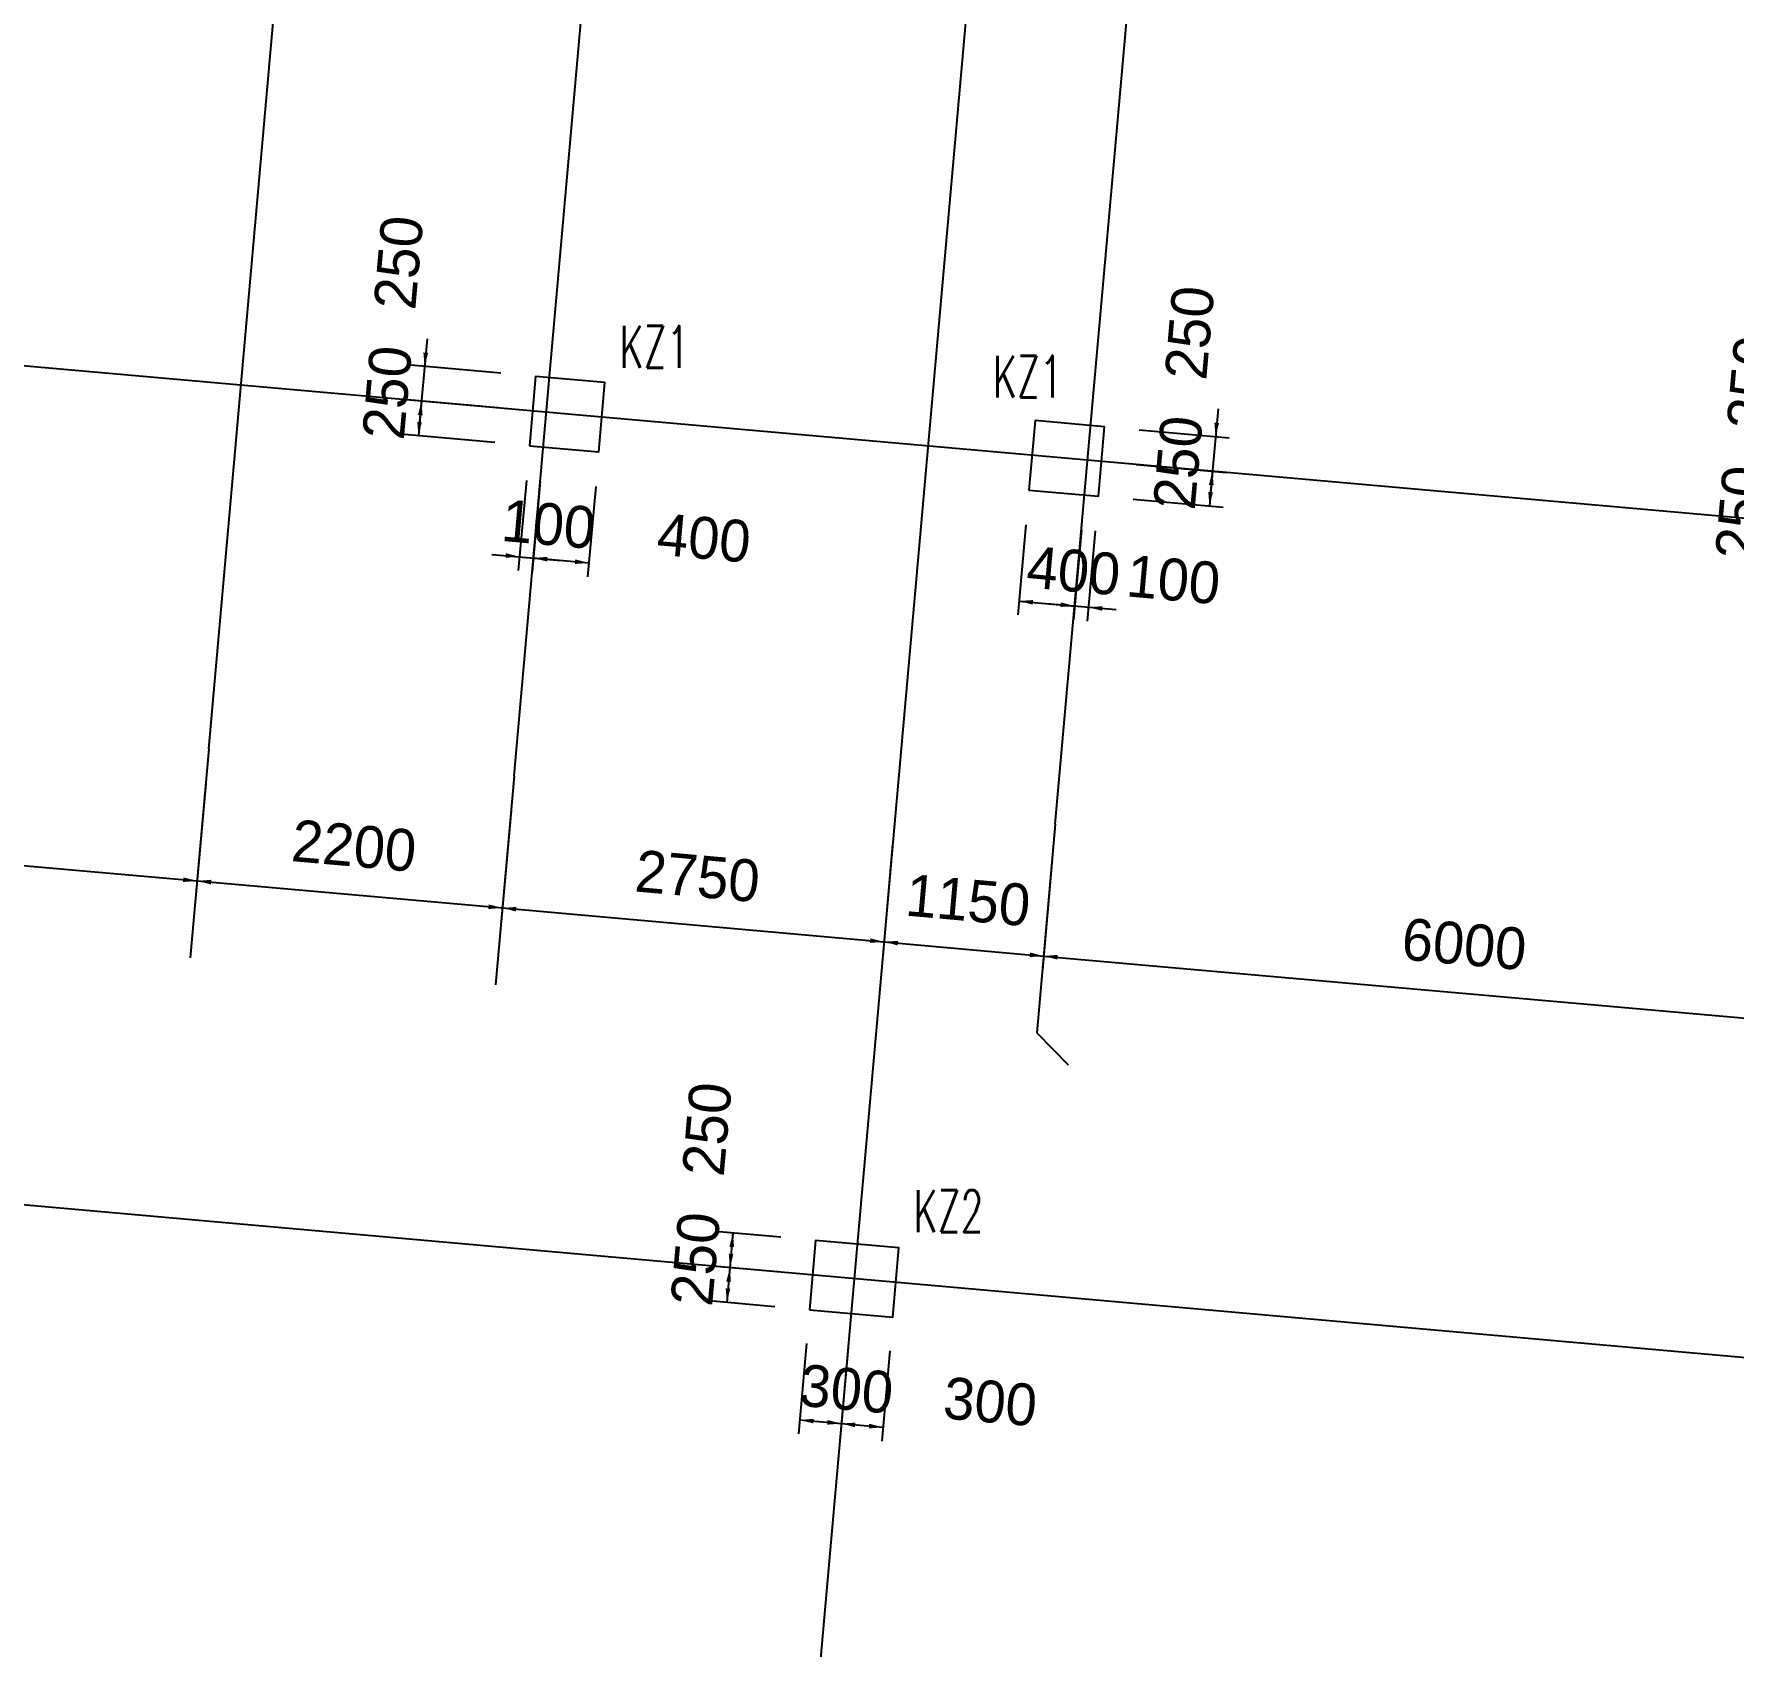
# Model space of a CAD drawing. Extents: x 387171 to 699106, y 11966 to 245688.
# Drawn here: x 610104 to 622307, y 49294 to 60872 of the extents above; entities that cross this region are included whole.
import ezdxf

# ---------------------------------------------------------------- set-up
doc = ezdxf.new("R2010")
doc.units = 0
doc.header["$LTSCALE"] = 100
doc.header["$MEASUREMENT"] = 0
for name, color, linetype in [('COLU', 7, 'Continuous'), ('DIM', 3, 'Continuous'), ('DOTE', 253, 'Continuous'), ('L-AXIS', 3, 'Continuous'), ('NUM', 7, 'Continuous')]:
    doc.layers.add(name, color=color, linetype=linetype)
doc.styles.add('hztxt', font='hztxt')
doc.styles.get("Standard").update_dxf_attribs({"font": 'standard'})
doc.dimstyles.get("Standard").update_dxf_attribs({"dimtxt": 300, "dimasz": 100, "dimexe": 100, "dimexo": 250, "dimgap": 100, "dimtad": 0, "dimtoh": 1, "dimdec": 0, "dimdsep": 46, "dimcen": 0.09, "dimclrt": 7, "dimadec": 0, "dimazin": 0, "dimtfac": 1, "dimtdec": 4, "dimtofl": 0, "dimtmove": 0, "dimatfit": 3, "dimfxl": 1, "dimtolj": 1, "dimtzin": 0, "dimarcsym": 0})

# ---------------------------------------------------------------- blocks, each defined once
blk = doc.blocks.new('*D2180')
at = {"layer": 'L-AXIS', "color": 0, "linetype": 'ByBlock', "lineweight": -2}
for p, q in [((493507, 53583), (493255, 50741)), ((493264, 50840), (658764, 36162)), ((659008, 38905), (658755, 36062))]:
    blk.add_line(p, q, dxfattribs=at)
for points in [[(493264, 50840), (493365, 50848), (493362, 50815)], [(658764, 36162), (658663, 36154), (658666, 36188)]]:
    blk.add_solid(points, dxfattribs=at)
at = {"layer": 'L-AXIS', "color": 7, "linetype": 'Continuous', "lineweight": -2, "insert": (576045, 43850), "char_height": 300, "width": 1101.67, "attachment_point": 5, "rotation": 354.9316, "style": 'hztxt'}
blk.add_mtext('166150', dxfattribs=at)
blk = doc.blocks.new('*D1511')
at = {"layer": 'L-AXIS', "color": 0, "linetype": 'ByBlock', "lineweight": -2}
for p, q in [((617413, 54952), (617342, 54154)), ((623389, 54422), (623318, 53624)), ((617351, 54254), (623327, 53724))]:
    blk.add_line(p, q, dxfattribs=at)
for points in [[(617351, 54254), (617452, 54262), (617449, 54229)], [(623327, 53724), (623226, 53716), (623229, 53749)]]:
    blk.add_solid(points, dxfattribs=at)
at = {"layer": 'L-AXIS', "color": 7, "linetype": 'Continuous', "lineweight": -2, "insert": (620370, 54338), "char_height": 300, "width": 770, "attachment_point": 5, "rotation": 354.9316, "style": 'hztxt'}
blk.add_mtext('6000', dxfattribs=at)
blk = doc.blocks.new('*D1777')
at = {"layer": 'L-AXIS', "color": 0, "linetype": 'ByBlock', "lineweight": -2}
for p, q in [((616267, 55054), (616196, 54256)), ((617413, 54952), (617342, 54154)), ((616205, 54356), (617351, 54254))]:
    blk.add_line(p, q, dxfattribs=at)
for points in [[(616205, 54356), (616306, 54363), (616303, 54330)], [(617351, 54254), (617250, 54246), (617253, 54279)]]:
    blk.add_solid(points, dxfattribs=at)
at = {"layer": 'L-AXIS', "color": 7, "linetype": 'Continuous', "lineweight": -2, "insert": (616809, 54653), "char_height": 300, "width": 685, "attachment_point": 5, "rotation": 354.9316, "style": 'hztxt'}
blk.add_mtext('1150', dxfattribs=at)
blk = doc.blocks.new('*D2023')
at = {"layer": 'L-AXIS', "color": 0, "linetype": 'ByBlock', "lineweight": -2}
for p, q in [((611337, 55491), (611266, 54693)), ((613528, 55297), (613457, 54499)), ((611275, 54793), (613466, 54599))]:
    blk.add_line(p, q, dxfattribs=at)
for points in [[(611275, 54793), (611376, 54801), (611373, 54768)], [(613466, 54599), (613365, 54591), (613368, 54624)]]:
    blk.add_solid(points, dxfattribs=at)
at = {"layer": 'L-AXIS', "color": 7, "linetype": 'Continuous', "lineweight": -2, "insert": (612401, 55044), "char_height": 300, "width": 780, "attachment_point": 5, "rotation": 354.9316, "style": 'hztxt'}
blk.add_mtext('2200', dxfattribs=at)
blk = doc.blocks.new('*D2267')
at = {"layer": 'L-AXIS', "color": 0, "linetype": 'ByBlock', "lineweight": -2}
for p, q in [((613528, 55297), (613457, 54499)), ((616267, 55054), (616196, 54256)), ((613466, 54599), (616205, 54356))]:
    blk.add_line(p, q, dxfattribs=at)
for points in [[(613466, 54599), (613567, 54606), (613564, 54573)], [(616205, 54356), (616104, 54348), (616107, 54381)]]:
    blk.add_solid(points, dxfattribs=at)
at = {"layer": 'L-AXIS', "color": 7, "linetype": 'Continuous', "lineweight": -2, "insert": (614867, 54826), "char_height": 300, "width": 780, "attachment_point": 5, "rotation": 354.9316, "style": 'hztxt'}
blk.add_mtext('2750', dxfattribs=at)
blk = doc.blocks.new('*D2233')
at = {"layer": 'L-AXIS', "color": 0, "linetype": 'ByBlock', "lineweight": -2}
for p, q in [((607452, 55836), (607381, 55038)), ((611337, 55491), (611266, 54693)), ((607390, 55137), (611275, 54793))]:
    blk.add_line(p, q, dxfattribs=at)
for points in [[(607390, 55137), (607491, 55145), (607488, 55112)], [(611275, 54793), (611173, 54785), (611176, 54818)]]:
    blk.add_solid(points, dxfattribs=at)
at = {"layer": 'L-AXIS', "color": 7, "linetype": 'Continuous', "lineweight": -2, "insert": (609296, 54555), "char_height": 300, "width": 775, "attachment_point": 5, "rotation": 354.9316, "style": 'hztxt'}
blk.add_mtext('3900', dxfattribs=at)
blk = doc.blocks.new('*D493')
at = {"layer": 'DIM', "color": 0, "linetype": 'ByBlock', "lineweight": -2}
for p, q in [((615648, 51472), (615591, 50825)), ((615947, 51445), (615890, 50798)), ((615600, 50924), (615899, 50898))]:
    blk.add_line(p, q, dxfattribs=at)
for points in [[(615600, 50924), (615701, 50932), (615698, 50899)], [(615899, 50898), (615797, 50890), (615800, 50923)]]:
    blk.add_solid(points, dxfattribs=at)
at = {"layer": 'DIM', "color": 7, "linetype": 'Continuous', "lineweight": -2, "insert": (615936, 51145), "char_height": 300, "width": 566.67, "attachment_point": 5, "rotation": 354.9316, "style": 'hztxt'}
blk.add_mtext('300', dxfattribs=at)
blk = doc.blocks.new('*D3016')
at = {"layer": 'DIM', "color": 0, "linetype": 'ByBlock', "lineweight": -2}
for p, q in [((615947, 51445), (615890, 50798)), ((616246, 51419), (616189, 50771)), ((615899, 50898), (616197, 50871))]:
    blk.add_line(p, q, dxfattribs=at)
for points in [[(615899, 50898), (616000, 50905), (615997, 50872)], [(616197, 50871), (616096, 50863), (616099, 50897)]]:
    blk.add_solid(points, dxfattribs=at)
at = {"layer": 'DIM', "color": 7, "linetype": 'Continuous', "lineweight": -2, "insert": (616968, 51054), "char_height": 300, "width": 566.67, "attachment_point": 5, "rotation": 354.9316, "style": 'hztxt'}
blk.add_mtext('300', dxfattribs=at)
blk = doc.blocks.new('*D1540')
at = {"layer": 'DIM', "color": 0, "linetype": 'ByBlock', "lineweight": -2}
for p, q in [((612925, 58684), (612867, 58037)), ((613455, 58437), (612808, 58494)), ((613433, 58188), (612785, 58245))]:
    blk.add_line(p, q, dxfattribs=at)
for points in [[(612907, 58485), (612899, 58586), (612933, 58583)], [(612885, 58236), (612893, 58135), (612860, 58138)]]:
    blk.add_solid(points, dxfattribs=at)
at = {"layer": 'DIM', "color": 7, "linetype": 'Continuous', "lineweight": -2, "insert": (612722, 59231), "char_height": 300, "width": 566.67, "attachment_point": 5, "rotation": 84.9316, "style": 'hztxt'}
blk.add_mtext('250', dxfattribs=at)
blk = doc.blocks.new('*D1817')
at = {"layer": 'DIM', "color": 0, "linetype": 'ByBlock', "lineweight": -2}
for p, q in [((613433, 58188), (612785, 58245)), ((612885, 58236), (612863, 57987)), ((613411, 57939), (612763, 57996))]:
    blk.add_line(p, q, dxfattribs=at)
for points in [[(612885, 58236), (612893, 58135), (612860, 58138)], [(612863, 57987), (612855, 58088), (612888, 58085)]]:
    blk.add_solid(points, dxfattribs=at)
at = {"layer": 'DIM', "color": 7, "linetype": 'Continuous', "lineweight": -2, "insert": (612640, 58298), "char_height": 300, "width": 566.67, "attachment_point": 5, "rotation": 84.9316, "style": 'hztxt'}
blk.add_mtext('250', dxfattribs=at)
blk = doc.blocks.new('*D4151')
at = {"layer": 'DIM', "color": 0, "linetype": 'ByBlock', "lineweight": -2}
for p, q in [((613638, 57667), (613580, 57020)), ((613737, 57659), (613680, 57011)), ((613390, 57137), (613888, 57093))]:
    blk.add_line(p, q, dxfattribs=at)
for points in [[(613589, 57120), (613488, 57112), (613491, 57145)], [(613689, 57111), (613790, 57119), (613787, 57085)]]:
    blk.add_solid(points, dxfattribs=at)
at = {"layer": 'DIM', "color": 7, "linetype": 'Continuous', "lineweight": -2, "insert": (613797, 57352), "char_height": 300, "width": 476.67, "attachment_point": 5, "rotation": 354.9316, "style": 'hztxt'}
blk.add_mtext('100', dxfattribs=at)
blk = doc.blocks.new('*D307')
at = {"layer": 'DIM', "color": 0, "linetype": 'ByBlock', "lineweight": -2}
for p, q in [((613737, 57659), (613680, 57011)), ((614136, 57623), (614078, 56976)), ((613689, 57111), (614087, 57075))]:
    blk.add_line(p, q, dxfattribs=at)
for points in [[(613689, 57111), (613790, 57119), (613787, 57085)], [(614087, 57075), (613986, 57068), (613989, 57101)]]:
    blk.add_solid(points, dxfattribs=at)
at = {"layer": 'DIM', "color": 7, "linetype": 'Continuous', "lineweight": -2, "insert": (614913, 57253), "char_height": 300, "width": 576.67, "attachment_point": 5, "rotation": 354.9316, "style": 'hztxt'}
blk.add_mtext('400', dxfattribs=at)
blk = doc.blocks.new('*D497')
at = {"layer": 'DIM', "color": 0, "linetype": 'ByBlock', "lineweight": -2}
for p, q in [((618603, 58181), (618545, 57533)), ((618037, 58030), (618684, 57973)), ((618015, 57781), (618662, 57724))]:
    blk.add_line(p, q, dxfattribs=at)
for points in [[(618585, 57982), (618577, 58083), (618610, 58080)], [(618563, 57733), (618571, 57632), (618537, 57635)]]:
    blk.add_solid(points, dxfattribs=at)
at = {"layer": 'DIM', "color": 7, "linetype": 'Continuous', "lineweight": -2, "insert": (618400, 58727), "char_height": 300, "width": 566.67, "attachment_point": 5, "rotation": 84.9316, "style": 'hztxt'}
blk.add_mtext('250', dxfattribs=at)
blk = doc.blocks.new('*D754')
at = {"layer": 'DIM', "color": 0, "linetype": 'ByBlock', "lineweight": -2}
for p, q in [((618015, 57781), (618662, 57724)), ((618563, 57733), (618541, 57484)), ((617993, 57532), (618640, 57475))]:
    blk.add_line(p, q, dxfattribs=at)
for points in [[(618563, 57733), (618571, 57632), (618537, 57635)], [(618541, 57484), (618533, 57585), (618566, 57582)]]:
    blk.add_solid(points, dxfattribs=at)
at = {"layer": 'DIM', "color": 7, "linetype": 'Continuous', "lineweight": -2, "insert": (618317, 57795), "char_height": 300, "width": 566.67, "attachment_point": 5, "rotation": 84.9316, "style": 'hztxt'}
blk.add_mtext('250', dxfattribs=at)
blk = doc.blocks.new('*D703')
at = {"layer": 'DIM', "color": 0, "linetype": 'ByBlock', "lineweight": -2}
for p, q in [((617224, 57349), (617166, 56702)), ((617622, 57314), (617565, 56667)), ((617175, 56802), (617574, 56766))]:
    blk.add_line(p, q, dxfattribs=at)
for points in [[(617175, 56802), (617276, 56809), (617273, 56776)], [(617574, 56766), (617472, 56759), (617475, 56792)]]:
    blk.add_solid(points, dxfattribs=at)
at = {"layer": 'DIM', "color": 7, "linetype": 'Continuous', "lineweight": -2, "insert": (617566, 57018), "char_height": 300, "width": 576.67, "attachment_point": 5, "rotation": 354.9316, "style": 'hztxt'}
blk.add_mtext('400', dxfattribs=at)
blk = doc.blocks.new('*D3177')
at = {"layer": 'DIM', "color": 0, "linetype": 'ByBlock', "lineweight": -2}
for p, q in [((617622, 57314), (617565, 56667)), ((617722, 57305), (617664, 56658)), ((617374, 56784), (617872, 56740))]:
    blk.add_line(p, q, dxfattribs=at)
for points in [[(617574, 56766), (617472, 56759), (617475, 56792)], [(617673, 56757), (617774, 56765), (617771, 56732)]]:
    blk.add_solid(points, dxfattribs=at)
at = {"layer": 'DIM', "color": 7, "linetype": 'Continuous', "lineweight": -2, "insert": (618283, 56954), "char_height": 300, "width": 476.67, "attachment_point": 5, "rotation": 354.9316, "style": 'hztxt'}
blk.add_mtext('100', dxfattribs=at)
blk = doc.blocks.new('*D3996')
at = {"layer": 'DIM', "color": 0, "linetype": 'ByBlock', "lineweight": -2}
for p, q in [((622637, 57823), (622579, 57176)), ((623167, 57575), (622519, 57633)), ((623145, 57326), (622497, 57384))]:
    blk.add_line(p, q, dxfattribs=at)
for points in [[(622619, 57624), (622611, 57725), (622644, 57722)], [(622597, 57375), (622605, 57274), (622572, 57277)]]:
    blk.add_solid(points, dxfattribs=at)
at = {"layer": 'DIM', "color": 7, "linetype": 'Continuous', "lineweight": -2, "insert": (622434, 58370), "char_height": 300, "width": 566.67, "attachment_point": 5, "rotation": 84.9316, "style": 'hztxt'}
blk.add_mtext('250', dxfattribs=at)
blk = doc.blocks.new('*D2089')
at = {"layer": 'DIM', "color": 0, "linetype": 'ByBlock', "lineweight": -2}
for p, q in [((623145, 57326), (622497, 57384)), ((622597, 57375), (622575, 57126)), ((623123, 57077), (622475, 57135))]:
    blk.add_line(p, q, dxfattribs=at)
for points in [[(622597, 57375), (622605, 57274), (622572, 57277)], [(622575, 57126), (622567, 57227), (622600, 57224)]]:
    blk.add_solid(points, dxfattribs=at)
at = {"layer": 'DIM', "color": 7, "linetype": 'Continuous', "lineweight": -2, "insert": (622351, 57437), "char_height": 300, "width": 566.67, "attachment_point": 5, "rotation": 84.9316, "style": 'hztxt'}
blk.add_mtext('250', dxfattribs=at)
blk = doc.blocks.new('*D4074')
at = {"layer": 'DIM', "color": 0, "linetype": 'ByBlock', "lineweight": -2}
for p, q in [((615465, 52235), (615021, 52274)), ((615121, 52265), (615099, 52016)), ((615443, 51986), (614999, 52025))]:
    blk.add_line(p, q, dxfattribs=at)
for points in [[(615121, 52265), (615129, 52164), (615095, 52167)], [(615099, 52016), (615091, 52117), (615124, 52114)]]:
    blk.add_solid(points, dxfattribs=at)
at = {"layer": 'DIM', "color": 7, "linetype": 'Continuous', "lineweight": -2, "insert": (614936, 53011), "char_height": 300, "width": 566.67, "attachment_point": 5, "rotation": 84.9316, "style": 'hztxt'}
blk.add_mtext('250', dxfattribs=at)
blk = doc.blocks.new('*D1391')
at = {"layer": 'DIM', "color": 0, "linetype": 'ByBlock', "lineweight": -2}
for p, q in [((615443, 51986), (614999, 52025)), ((615099, 52016), (615077, 51767)), ((615421, 51737), (614977, 51776))]:
    blk.add_line(p, q, dxfattribs=at)
for points in [[(615099, 52016), (615106, 51915), (615073, 51918)], [(615077, 51767), (615069, 51868), (615102, 51865)]]:
    blk.add_solid(points, dxfattribs=at)
at = {"layer": 'DIM', "color": 7, "linetype": 'Continuous', "lineweight": -2, "insert": (614853, 52079), "char_height": 300, "width": 566.67, "attachment_point": 5, "rotation": 84.9316, "style": 'hztxt'}
blk.add_mtext('250', dxfattribs=at)

msp = doc.modelspace()

# ---------------------------------------------------------------- linework, layer by layer
at = {"layer": 'COLU'}
for points in [[(613659.8, 57916.5), (614157.9, 57872.3), (614202.1, 58370.4), (613704, 58414.6)], [(617245.8, 57598.5), (617743.8, 57554.3), (617788, 58052.3), (617289.9, 58096.5)], [(615669.8, 51714.7), (616267.5, 51661.7), (616311.6, 52159.7), (615714, 52212.7)]]:
    msp.add_lwpolyline(points, close=True, dxfattribs=at)
at = {"layer": 'DOTE'}
for p, q in [((620637.6, 104331.5), (615201.7, 43040.7)), ((662839, 53805.8), (502916.7, 67989.4)), ((611358.6, 55740.3), (612319, 66568.8)), ((613550, 55546), (614510.4, 66374.4)), ((617434.7, 55201.4), (618395.1, 66029.9)), ((662308.9, 47829.2), (489036.8, 63196.9))]:
    msp.add_line(p, q, dxfattribs=at)
at = {"layer": 'L-AXIS'}
for p, q in [((611358.6, 55740.3), (611225.7, 54241.6)), ((613550, 55546), (613417.1, 54047.3)), ((617434.7, 55201.4), (617301.8, 53702.7)), ((617301.8, 53702.7), (617526.8, 53472.4))]:
    msp.add_line(p, q, dxfattribs=at)

# ---------------------------------------------------------------- texts
at = {"layer": 'NUM', "color": 200, "width": 0.7}
for s, p in [('KZ1', (614308.1, 58476.5)), ('KZ1', (616987.1, 58262.4)), ('KZ2', (616418.3, 52272.1))]:
    msp.add_text(s, height=300, dxfattribs=at).set_placement(p)

# ---------------------------------------------------------------- dimensions: what is measured, and where the dimension line sits
at = {"layer": 'DIM', "color": 200}
for p1, p2, distance, picture, middle in [((613704, 58414.6), (613681.9, 58165.5), -800, '*D1540', (612677.4, 58724.5)), ((617788, 58052.3), (617765.9, 57803.3), 800, '*D497', (618355.1, 58221)), ((613681.9, 58165.5), (613659.8, 57916.5), -800, '*D1817', (612594.7, 57792)), ((623415.9, 57553.2), (623393.8, 57304.2), -800, '*D3996', (622389.3, 57863.2)), ((617765.9, 57803.3), (617743.8, 57554.3), 800, '*D754', (618272.4, 57288.5)), ((613659.8, 57916.5), (613759.5, 57907.7), -800, '*D4151', (613410.1, 57386.5)), ((613759.5, 57907.7), (614157.9, 57872.3), -800, '*D307', (614326.5, 57305.2)), ((623393.8, 57304.2), (623371.7, 57055.2), -800, '*D2089', (622306.6, 56930.7)), ((617245.8, 57598.5), (617644.2, 57563.1), -800, '*D703', (616980, 57069.9)), ((617644.2, 57563.1), (617743.8, 57554.3), -800, '*D3177', (617896.4, 56988.6)), ((615714, 52212.7), (615691.9, 51963.7), -595.6, '*D4074', (614891, 52504.7)), ((615670.4, 51721), (615969.2, 51694.5), -800, '*D493', (615404.6, 51192.4)), ((615969.2, 51694.5), (616268, 51668), -800, '*D3016', (616436.7, 51100.9))]:
    dim = msp.add_aligned_dim(p1=p1, p2=p2, distance=distance, dimstyle='Standard', dxfattribs=at)
    dim.commit()
    dim.dimension.update_dxf_attribs({"geometry": picture, "text_midpoint": middle})
dim = msp.add_linear_dim(base=(615076.6, 51767.3), p1=(615691.9, 51963.7), p2=(615669.8, 51714.7), angle=84.93165, dimstyle='Standard', dxfattribs=at)
dim.commit()
dim.dimension.update_dxf_attribs({"geometry": '*D1391', "text_midpoint": (614808.3, 51572.2)})
at = {"layer": 'L-AXIS'}
for base, p1, p2, picture, middle in [((611274.6, 54792.9), (607473.8, 56084.9), (611358.6, 55740.3), '*D2233', (609295.9, 54555.5)), ((613466, 54598.6), (611358.6, 55740.3), (613550, 55546), '*D2023', (612401.2, 55044.4)), ((616205.2, 54355.6), (613550, 55546), (616289.2, 55303), '*D2267', (614866.5, 54825.7)), ((617350.7, 54254), (616289.2, 55303), (617434.7, 55201.4), '*D1777', (616808.9, 54653.5)), ((623327.3, 53724), (617434.7, 55201.4), (623411.3, 54671.4), '*D1511', (620369.9, 54337.6)), ((658764.3, 36162.1), (493529.3, 53831.9), (659029.6, 39153.6), '*D2180', (576045.1, 43849.9))]:
    dim = msp.add_linear_dim(base=base, p1=p1, p2=p2, angle=354.93165, dimstyle='Standard', dxfattribs=at)
    dim.commit()
    dim.dimension.update_dxf_attribs({"geometry": picture, "text_midpoint": middle})

doc.saveas('drawing.dxf')
